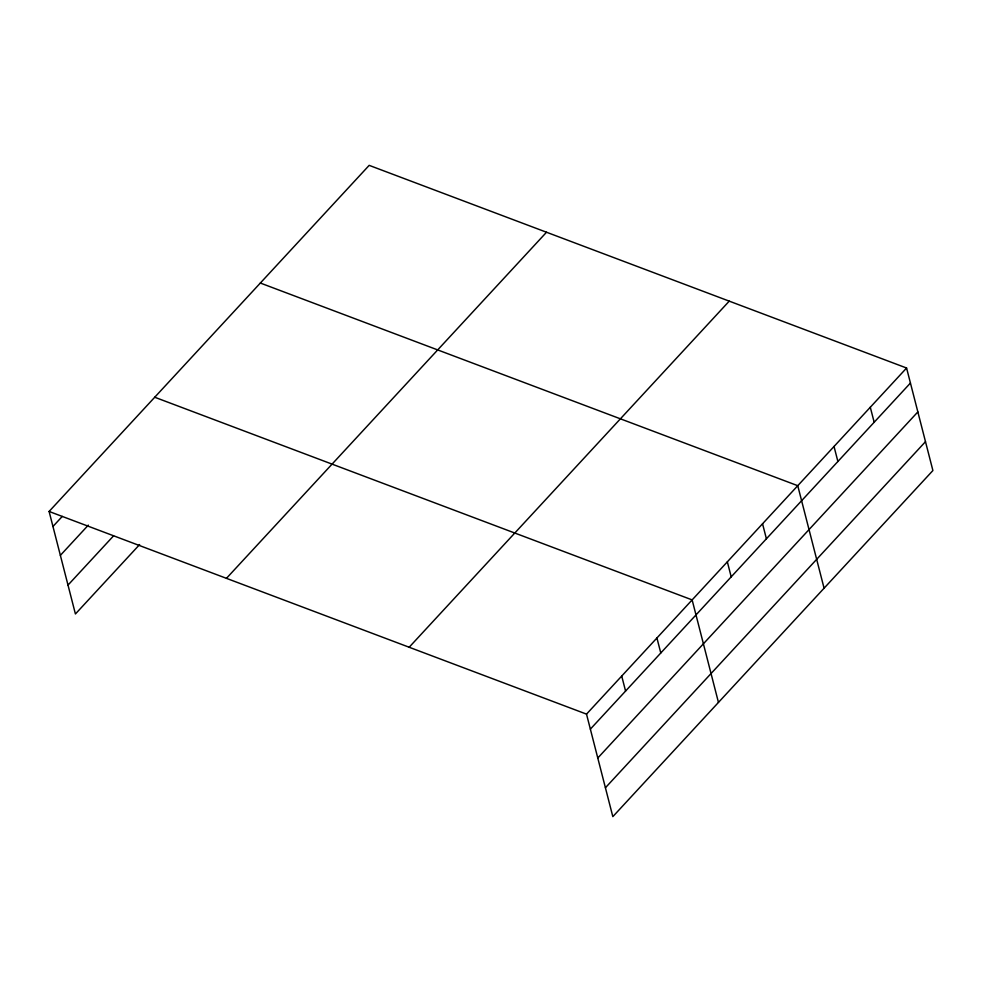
<?xml version="1.0" encoding="UTF-8"?>
<svg xmlns="http://www.w3.org/2000/svg" width="982" height="982" viewBox="0 0 982 982"><rect width="100%" height="100%" fill="white"/><g stroke="black" fill="none" stroke-linecap="round" stroke-linejoin="round"><path stroke-width="1.47" d="M49.1 511.462L369.171 165.357L906.582 368.017L932.9 470.538L612.829 816.643L586.512 714.123L49.1 511.462L75.418 613.983L139.628 544.556M52.954 526.487L62.271 516.409M60.368 555.358L88.331 525.125M68.004 585.1L113.568 535.841M226.449 578.337L546.508 232.243M409.163 647.248L729.233 301.143M586.512 714.123L906.582 368.017M590.366 729.135L910.437 383.041M597.78 758.018L917.851 411.912M605.415 787.76L925.486 441.667M260.34 283.037L797.752 485.697L824.082 588.218M154.726 397.244L692.138 599.904L718.456 702.425M870.298 407.248L874.164 422.26M834.025 446.466L837.892 461.491M762.548 523.762L766.402 538.787M727.343 561.839L731.197 576.851M656.921 637.981L660.788 652.993M621.716 676.046L625.571 691.07"/></g></svg>
